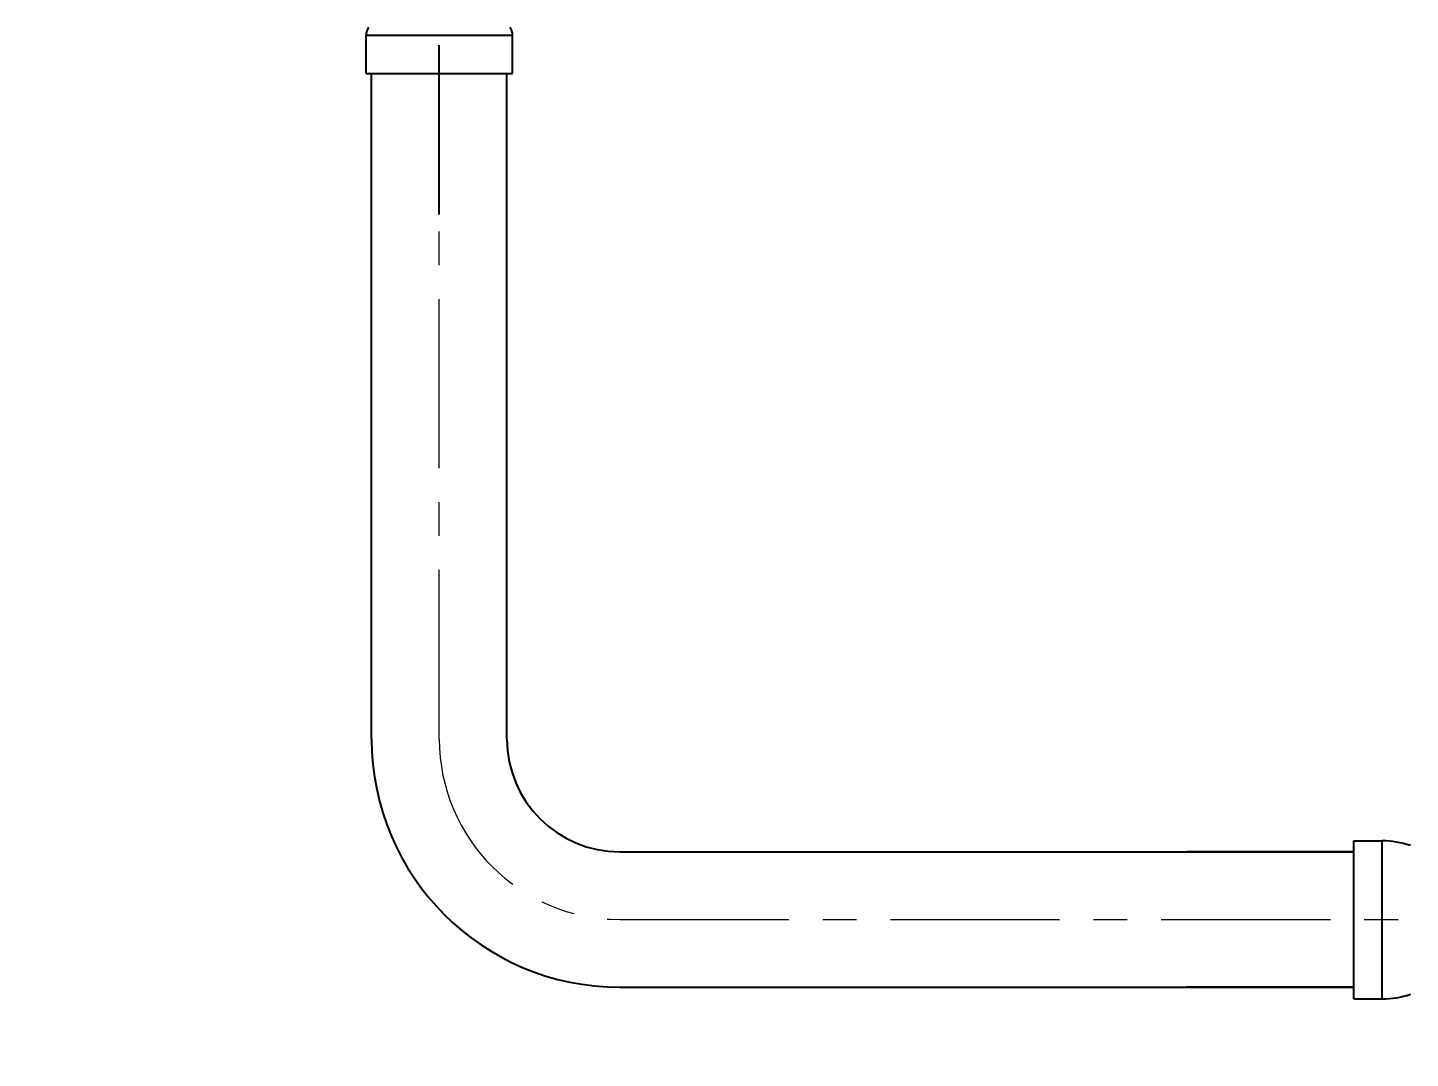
# Model space of a CAD drawing. Extents: x 0 to 1693, y 0 to 1240.
# Drawn here: x 446.2 to 568.8, y 227.5 to 318.9 of the extents above; entities that cross this region are included whole.
import ezdxf

# ---------------------------------------------------------------- set-up
doc = ezdxf.new("R2010")
doc.units = 0
doc.header["$LTSCALE"] = 40
doc.header["$MEASUREMENT"] = 0
doc.header["$PDMODE"] = 3
doc.header["$PDSIZE"] = -10
doc.linetypes.add('CENTER', pattern=[0.6, 0.375, -0.075, 0.075, -0.075])
doc.layers.get('0').update_dxf_attribs({"linetype": 'CONTINUOUS'})
doc.layers.get('DEFPOINTS').update_dxf_attribs({"linetype": 'CONTINUOUS'})
for name, color, linetype in [('DEF_LAYER_ASSEM_MEMBER', 7, 'CONTINUOUS'), ('DEF_LAYER_AXIS', 7, 'CONTINUOUS'), ('DEFAULT_1', 7, 'CENTER')]:
    doc.layers.add(name, color=color, linetype=linetype)
doc.styles.add('Daelim Dimension', font='')
doc.styles.get('Daelim Dimension').set_extended_font_data('나눔고딕')
doc.dimstyles.new('DEFAULT', dxfattribs={"dimscale": 2, "dimtxt": 2, "dimasz": 2, "dimexe": 0, "dimexo": 2, "dimgap": 1, "dimtad": 1, "dimdec": 1, "dimzin": 9, "dimdsep": 46, "dimtxsty": 'Daelim Dimension', "dimcen": 0.5, "dimclrd": 252, "dimclre": 252, "dimclrt": 3, "dimadec": 1, "dimazin": 0, "dimtfac": 1, "dimtdec": 1, "dimtix": 1, "dimtmove": 0, "dimatfit": 3, "dimfxl": 1, "dimtolj": 1, "dimtzin": 1, "dimlwd": 9, "dimlwe": 9, "dimarcsym": 0})

# ---------------------------------------------------------------- blocks, each defined once
blk = doc.blocks.new('*D4')
at = {"color": 5, "lineweight": 9, "ltscale": 0.5, "transparency": 16777216}
for p, q in [((322.6896872734178, 255.8070473077585), (322.6896872734178, 196.8002293495175)), ((642.6896872734178, 253.1947047816585), (642.6896872734178, 196.8002293495175)), ((326.6896872734178, 198.8002293495175), (638.6896872734178, 198.8002293495175))]:
    blk.add_line(p, q, dxfattribs=at)
at = {"color": 5, "ltscale": 0.5, "transparency": 16777216}
for points in [[(326.6896872734178, 199.4668960161842), (326.6896872734178, 198.1335626828509), (322.6896872734178, 198.8002293495175)], [(638.6896872734178, 199.4668960161842), (638.6896872734178, 198.1335626828509), (642.6896872734178, 198.8002293495175)]]:
    blk.add_solid(points, dxfattribs=at)
at = {"layer": 'DEFPOINTS', "color": 0, "ltscale": 0.5, "transparency": 16777216}
for p in [(322.6896872734178, 259.8070473077585), (642.6896872734178, 257.1947047816585), (642.6896872734178, 198.8002293495175)]:
    blk.add_point(p, dxfattribs=at)
at = {"color": 7, "ltscale": 0.5, "transparency": 16777216, "insert": (482.6896872734178, 211.7015169031656), "char_height": 10, "attachment_point": 2, "style": 'Daelim Dimension'}
blk.add_mtext('\\A1;350~400', dxfattribs=at)

msp = doc.modelspace()

# ---------------------------------------------------------------- linework, layer by layer
at = {"layer": 'DEF_LAYER_ASSEM_MEMBER', "color": 9, "linetype": 'Continuous'}
for p, q in [((476.1896872734178, 318.2548766644585), (489.1896872734178, 318.2548766644585)), ((566.2850390345548, 232.811210284544), (566.2850390345548, 246.811210284544))]:
    msp.add_line(p, q, dxfattribs=at)
at = {"layer": 'DEF_LAYER_ASSEM_MEMBER', "color": 7, "linetype": 'Continuous'}
for p, q in [((476.1896872734178, 314.8576861618585), (476.1896872734178, 318.2548766644585)), ((489.1896872734178, 314.8576861618585), (489.1896872734178, 318.2548766644585)), ((476.1896872734178, 314.8576861618585), (489.1896872734178, 314.8576861618585)), ((476.6896872734178, 255.8435221943438), (476.6896872734183, 314.8576861618585)), ((488.6896872734178, 255.8435221943438), (488.6896872734178, 314.8576861618585)), ((563.7830382339548, 246.811210284544), (566.2850390345548, 246.811210284544)), ((563.7830382339548, 232.8117671133442), (563.7830382339548, 246.8106534557438)), ((498.6896872734178, 245.8435221943438), (563.7830382339553, 245.8435221943438)), ((563.7830382339548, 245.8435221943438), (549.0008894648549, 245.8435221943438)), ((498.6896872734178, 233.8435221943438), (563.7830382339553, 233.8435221943438)), ((563.7830382339548, 233.8435221943438), (548.8927587224548, 233.8435221943438)), ((563.7830382339548, 232.811210284544), (566.2850390345548, 232.811210284544))]:
    msp.add_line(p, q, dxfattribs=at)
for centre, radius, start, end in [((477.1896872734178, 318.2548766644585), 1, 139.1964951649066, 180), ((488.1896872734178, 318.2548766644585), 1, 0, 40.80350483509341), ((498.6896872734178, 255.8435221943438), 22, 180, 270), ((498.6896872734178, 255.8435221943438), 10, 180, 270), ((566.2850390345548, 238.811210284544), 8, 71.80512766119726, 90), ((566.2850390345548, 240.811210284544), 8, 270, 288.1948723388027)]:
    msp.add_arc(centre, radius, start, end, dxfattribs=at)
at = {"layer": 'DEF_LAYER_AXIS', "color": 1, "linetype": 'CENTER'}
msp.add_line((482.6896872734178, 302.3576861618585), (482.6896872734178, 580.5508332085585), dxfattribs=at)
at = {"layer": 'DEFAULT_1', "color": 1, "linetype": 'CENTER', "lineweight": 5}
for p, q in [((482.6896872734178, 255.8435221943438), (482.6896872734178, 314.8576861618585)), ((498.6896872734178, 239.8435221943438), (776.6896872734178, 239.8435221943438))]:
    msp.add_line(p, q, dxfattribs=at)
msp.add_arc((498.6896872734178, 255.8435221943438), 16, 180, 270, dxfattribs=at)

# ---------------------------------------------------------------- dimensions: what is measured, and where the dimension line sits
at = {"color": 5, "ltscale": 0.5}
dim = msp.add_linear_dim(base=(642.6896872734178, 198.8002293495175), p1=(322.6896872734178, 259.8070473077585), p2=(642.6896872734178, 257.1947047816585), text='350~400', dimstyle='DEFAULT', override={"dimtxt": 5, "dimexe": 1, "dimdec": 0, "dimclrd": 5, "dimclre": 5, "dimclrt": 7}, dxfattribs=at)
dim.commit()
dim.dimension.update_dxf_attribs({"geometry": '*D4', "text_midpoint": (482.6896872734178, 198.8002293495175), "dimtype": 160})

doc.saveas('drawing.dxf')
